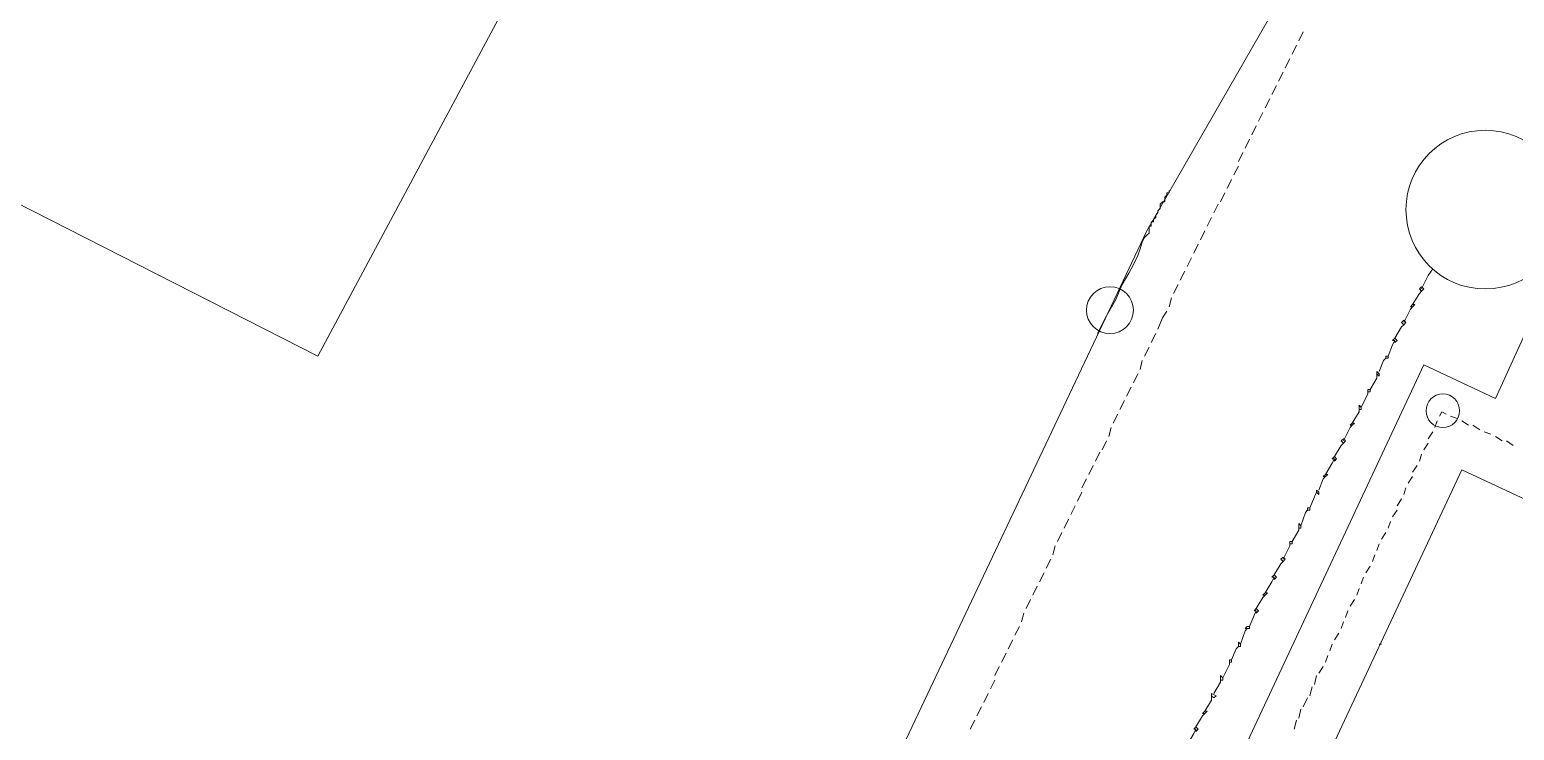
# Model space of a CAD drawing. Header units: inches. Extents: x 1969 to 240164, y 1364 to 46451.
# Drawn here: x 13917 to 16182, y 28032 to 29100 of the extents above; entities that cross this region are included whole.
import ezdxf

# ---------------------------------------------------------------- set-up
doc = ezdxf.new("R2010")
doc.units = ezdxf.units.IN
doc.header["$MEASUREMENT"] = 0
for name, color, linetype in [('PDF_0', 7, 'Continuous'), ('PDF_BH_Waste', 7, 'Continuous'), ('PDF_BOUNDARY', 7, 'Continuous'), ('PDF_ESMinor', 7, 'Continuous'), ('PDF_HAT', 7, 'Continuous'), ('PDF_PAVING', 7, 'Continuous'), ('PDF_TEXT2', 7, 'Continuous'), ('PDF_THIN-1', 7, 'Continuous'), ('PDF_TXT', 7, 'Continuous'), ('PDF_Wall', 7, 'Continuous')]:
    doc.layers.add(name, color=color, linetype=linetype)

msp = doc.modelspace()

# ---------------------------------------------------------------- linework, layer by layer
at = {"layer": 'PDF_0', "lineweight": 0}
for points in [[(15423.3, 28374.2), (15423.3, 28374.2)], [(15975.5, 28162.8), (15978.9, 28162.8)]]:
    msp.add_lwpolyline(points, dxfattribs=at)
msp.add_circle((16137.4, 28825.8), 121, dxfattribs=at)
at = {"layer": 'PDF_BH_Waste', "lineweight": 0}
msp.add_lwpolyline([(13265.6, 29158.2), (14356.4, 28602.5), (14792.7, 29417.2), (13712.1, 29989.9)], close=True, dxfattribs=at)
at = {"layer": 'PDF_BOUNDARY', "lineweight": 0}
msp.add_lwpolyline([(15975.5, 29410.4), (15621, 28793.4), (15222.2, 27951.5), (14451.8, 26308.5), (15222.2, 27951.5), (15621, 28793.4)], close=True, dxfattribs=at)
msp.add_lwpolyline([(14451.8, 26308.5), (15222.2, 27951.5), (15621, 28793.4), (15975.5, 29410.4)], dxfattribs=at)
at = {"layer": 'PDF_ESMinor', "lineweight": 0}
msp.add_lwpolyline([(15546, 28636.6), (15559.6, 28663.9), (15573.3, 28687.8), (15583.5, 28711.6), (15593.7, 28728.7), (15600.5, 28742.3), (15607.4, 28755.9), (15610.8, 28766.2), (15614.2, 28776.4), (15617.6, 28783.2), (15621, 28786.6), (15624.4, 28790), (15624.4, 28793.4), (15624.4, 28796.8), (15624.4, 28800.3), (15627.8, 28800.3), (15627.8, 28803.7), (15627.8, 28807.1), (15631.2, 28807.1), (15631.2, 28810.5), (15634.6, 28813.9), (15634.6, 28817.3), (15638, 28820.7), (15638, 28824.1), (15641.5, 28827.5), (15641.5, 28834.3), (15644.9, 28837.7), (15648.3, 28837.7), (15648.3, 28841.2), (15648.3, 28844.6), (15651.7, 28848), (15651.7, 28851.4), (15655.1, 28851.4), (15655.1, 28854.8)], dxfattribs=at)
at = {"layer": 'PDF_HAT', "lineweight": 0}
msp.add_lwpolyline([(15075.6, 26236.9), (15443.7, 26063.1), (14687, 24443.9), (16313, 23680.4), (16800.4, 24720), (16875.4, 24685.9), (17911.7, 26894.8), (17986.6, 26860.7), (18446.8, 27842.4), (17652.6, 28214), (17628.7, 28159.4), (17386.7, 28271.9), (17028.8, 28288.9), (16725.4, 28299.2), (16701.6, 28149.2), (16101.6, 28428.7)], close=True, dxfattribs=at)
msp.add_circle((15564.8, 28672.4), 35.8, dxfattribs=at)
at = {"layer": 'PDF_PAVING', "lineweight": 0}
msp.add_lwpolyline([(17100.4, 24880.2), (16933.4, 24525.7), (16858.4, 24559.8), (16370.9, 23520.2), (14526.8, 24386), (15286.9, 26005.1), (14915.4, 26179), (16043.7, 28588.9), (16152.8, 28537.8), (16456.1, 29202.5), (16473.2, 29195.7)], dxfattribs=at)
at = {"layer": 'PDF_TEXT2', "lineweight": 0}
for points in [[(15852.8, 29083.2), (15859.6, 29096.8)], [(15842.6, 29062.7), (15849.4, 29076.4)], [(15832.3, 29042.3), (15839.2, 29055.9)], [(15822.1, 29021.8), (15828.9, 29035.5)], [(15801.7, 28980.9), (15808.5, 28994.6)], [(15811.9, 29001.4), (15818.7, 29015)], [(15791.4, 28960.5), (15798.3, 28974.1)], [(15781.2, 28940), (15788, 28953.6)], [(15771, 28919.6), (15777.8, 28933.2)], [(15760.8, 28899.1), (15767.6, 28912.7)], [(15753.9, 28878.7), (15760.8, 28892.3)], [(15743.7, 28858.2), (15750.5, 28871.8)], [(15733.5, 28837.7), (15740.3, 28851.4)], [(15713, 28800.3), (15719.9, 28813.9)], [(15723.3, 28820.7), (15730.1, 28834.3)], [(15702.8, 28779.8), (15709.6, 28793.4)], [(15692.6, 28759.3), (15699.4, 28773)], [(15682.4, 28738.9), (15689.2, 28752.5)], [(15672.1, 28718.4), (15679, 28732.1)], [(15661.9, 28698), (15668.7, 28711.6)], [(15655.1, 28677.5), (15658.5, 28691.2)], [(15638, 28643.5), (15644.9, 28660.5), (15651.7, 28670.7)], [(15627.8, 28623), (15634.6, 28636.6)], [(15617.6, 28602.5), (15624.4, 28616.2)], [(15610.8, 28582.1), (15614.2, 28595.7)], [(15600.5, 28561.6), (15607.4, 28575.3)], [(15590.3, 28541.2), (15597.1, 28554.8)], [(15580.1, 28520.7), (15586.9, 28534.4)], [(15569.9, 28500.3), (15576.7, 28513.9)], [(15552.8, 28459.4), (15559.6, 28473)], [(15563.1, 28479.8), (15566.5, 28493.5)], [(15542.6, 28442.3), (15549.4, 28456)], [(15532.4, 28421.9), (15539.2, 28435.5)], [(15522.1, 28401.4), (15529, 28415.1)], [(15515.3, 28381), (15522.1, 28394.6)], [(15505.1, 28360.5), (15511.9, 28374.2)], [(15494.9, 28340.1), (15501.7, 28353.7)], [(15484.7, 28319.6), (15491.5, 28333.3)], [(15467.6, 28278.7), (15474.4, 28292.4)], [(15477.8, 28299.2), (15481.2, 28312.8)], [(15457.4, 28258.3), (15464.2, 28271.9)], [(15447.2, 28237.8), (15454, 28251.5)], [(15436.9, 28217.4), (15443.7, 28231)], [(15430.1, 28196.9), (15433.5, 28210.5)], [(15419.9, 28176.5), (15426.7, 28190.1)], [(15409.7, 28156), (15416.5, 28169.6)], [(15399.4, 28135.6), (15406.3, 28149.2)], [(15389.2, 28115.1), (15396, 28128.7)], [(15372.2, 28074.2), (15379, 28087.8)], [(15382.4, 28094.7), (15389.2, 28108.3)], [(15361.9, 28053.7), (15368.8, 28067.4)], [(15351.7, 28033.3), (15358.5, 28046.9)]]:
    msp.add_lwpolyline(points, dxfattribs=at)
at = {"layer": 'PDF_THIN-1', "lineweight": 0}
for points in [[(16040.3, 28704.8), (16050.5, 28725.3), (16057.3, 28735.5)], [(16026.6, 28680.9), (16036.9, 28698), (16040.3, 28701.4), (16036.9, 28704.8), (16040.3, 28708.2), (16043.7, 28704.8), (16040.3, 28701.4)], [(16013, 28653.7), (16023.2, 28674.1), (16026.6, 28677.5), (16023.2, 28677.5), (16026.6, 28680.9), (16030, 28680.9), (16026.6, 28677.5)], [(15999.4, 28629.8), (16009.6, 28646.9), (16013, 28650.3), (16009.6, 28653.7), (16013, 28657.1), (16016.4, 28653.7), (16013, 28650.3)], [(15989.1, 28602.5), (15996, 28619.6), (15999.4, 28626.4), (15996, 28626.4), (15999.4, 28629.8), (16002.8, 28626.4), (15999.4, 28623), (15999.4, 28626.4)], [(15975.5, 28578.7), (15982.3, 28595.7), (15985.7, 28599.1), (15985.7, 28602.5), (15989.1, 28602.5), (15989.1, 28599.1), (15985.7, 28599.1)], [(15961.9, 28551.4), (15972.1, 28568.5), (15972.1, 28575.3), (15972.1, 28578.7), (15975.5, 28575.3), (15975.5, 28571.9), (15972.1, 28575.3)], [(15948.2, 28524.1), (15958.5, 28544.6), (15958.5, 28548), (15958.5, 28551.4), (15961.9, 28551.4), (15961.9, 28548), (15958.5, 28548)], [(15934.6, 28500.3), (15944.8, 28517.3), (15944.8, 28520.7), (15944.8, 28524.1), (15944.8, 28527.6), (15948.2, 28524.1), (15948.2, 28520.7), (15944.8, 28520.7)], [(15921, 28473), (15931.2, 28493.5), (15934.6, 28496.9), (15931.2, 28496.9), (15934.6, 28500.3), (15938, 28500.3), (15934.6, 28496.9)], [(15907.3, 28449.2), (15917.6, 28466.2), (15921, 28469.6), (15917.6, 28473), (15921, 28476.4), (15924.4, 28473), (15921, 28469.6)], [(15893.7, 28421.9), (15903.9, 28438.9), (15907.3, 28445.7), (15903.9, 28445.7), (15907.3, 28449.2), (15910.7, 28445.7), (15907.3, 28442.3), (15907.3, 28445.7)], [(15883.5, 28398), (15890.3, 28415.1), (15893.7, 28418.5), (15890.3, 28418.5), (15893.7, 28421.9), (15897.1, 28421.9), (15893.7, 28418.5)], [(15869.8, 28370.8), (15876.7, 28387.8), (15880.1, 28394.6), (15880.1, 28398), (15883.5, 28394.6), (15883.5, 28391.2), (15880.1, 28394.6)], [(15856.2, 28343.5), (15863, 28363.9), (15866.4, 28367.3), (15866.4, 28370.8), (15869.8, 28370.8), (15869.8, 28367.3), (15866.4, 28367.3)], [(15842.6, 28319.6), (15852.8, 28336.7), (15852.8, 28340.1), (15852.8, 28343.5), (15852.8, 28346.9), (15856.2, 28343.5), (15856.2, 28340.1), (15852.8, 28340.1)], [(15828.9, 28292.4), (15839.2, 28312.8), (15839.2, 28316.2), (15839.2, 28319.6), (15842.6, 28319.6), (15842.6, 28316.2), (15839.2, 28316.2)], [(15815.3, 28268.5), (15825.5, 28285.5), (15828.9, 28288.9), (15825.5, 28292.4), (15828.9, 28295.8), (15832.3, 28292.4), (15828.9, 28288.9)], [(15801.7, 28241.2), (15811.9, 28258.3), (15815.3, 28265.1), (15811.9, 28265.1), (15815.3, 28268.5), (15818.7, 28265.1), (15815.3, 28261.7), (15815.3, 28265.1)], [(15788, 28217.4), (15798.3, 28234.4), (15801.7, 28237.8), (15798.3, 28237.8), (15801.7, 28241.2), (15805.1, 28241.2), (15801.7, 28237.8)], [(15777.8, 28190.1), (15784.6, 28207.1), (15788, 28214), (15784.6, 28214), (15788, 28217.4), (15791.4, 28214), (15788, 28210.5), (15788, 28214)], [(15764.2, 28162.8), (15771, 28183.3), (15774.4, 28186.7), (15771, 28186.7), (15774.4, 28190.1), (15777.8, 28190.1), (15777.8, 28186.7), (15774.4, 28186.7)], [(15750.5, 28139), (15757.4, 28156), (15760.8, 28159.4), (15760.8, 28162.8), (15760.8, 28166.2), (15764.2, 28162.8), (15764.2, 28159.4), (15760.8, 28159.4)], [(15736.9, 28111.7), (15747.1, 28132.1), (15747.1, 28135.6), (15747.1, 28139), (15750.5, 28139), (15750.5, 28135.6), (15747.1, 28135.6)], [(15723.3, 28087.8), (15733.5, 28104.9), (15733.5, 28108.3), (15733.5, 28111.7), (15733.5, 28115.1), (15736.9, 28111.7), (15736.9, 28108.3), (15733.5, 28108.3)], [(15709.6, 28060.6), (15719.9, 28077.6), (15719.9, 28084.4), (15719.9, 28087.8), (15726.7, 28084.4), (15723.3, 28081), (15719.9, 28084.4)], [(15696, 28036.7), (15706.2, 28053.7), (15709.6, 28057.2), (15706.2, 28057.2), (15709.6, 28060.6), (15713, 28060.6), (15709.6, 28057.2)], [(15682.4, 28009.4), (15692.6, 28026.5), (15696, 28033.3), (15692.6, 28033.3), (15696, 28036.7), (15699.4, 28033.3), (15696, 28029.9), (15696, 28033.3)]]:
    msp.add_lwpolyline(points, dxfattribs=at)
at = {"layer": 'PDF_TXT', "lineweight": 0}
for points in [[(16064.1, 28503.7), (16060.7, 28493.5)], [(16077.8, 28513.9), (16071, 28517.3), (16067.5, 28510.5)], [(16094.8, 28507.1), (16084.6, 28510.5)], [(16111.9, 28496.9), (16101.6, 28503.7)], [(16128.9, 28490.1), (16118.7, 28496.9)], [(16057.3, 28486.7), (16050.5, 28476.4)], [(16145.9, 28483.2), (16135.7, 28486.7)], [(16163, 28473), (16152.8, 28479.8)], [(16180, 28466.2), (16169.8, 28473)], [(16040.3, 28452.6), (16036.9, 28442.3)], [(16050.5, 28469.6), (16043.7, 28459.4)], [(16033.5, 28435.5), (16026.6, 28425.3)], [(16026.6, 28418.5), (16019.8, 28408.3)], [(16009.6, 28384.4), (16002.8, 28374.2)], [(16016.4, 28401.4), (16013, 28391.2)], [(16002.8, 28367.3), (15996, 28357.1)], [(15992.6, 28350.3), (15989.1, 28340.1)], [(15975.5, 28316.2), (15972.1, 28306)], [(15985.7, 28333.3), (15978.9, 28323)], [(15968.7, 28299.2), (15965.3, 28288.9)], [(15961.9, 28282.1), (15955.1, 28271.9)], [(15944.8, 28248), (15941.4, 28237.8)], [(15951.6, 28265.1), (15948.2, 28254.9)], [(15938, 28231), (15931.2, 28220.8)], [(15927.8, 28214), (15924.4, 28203.7)], [(15914.2, 28179.9), (15907.3, 28169.6)], [(15921, 28196.9), (15917.6, 28186.7)], [(15903.9, 28162.8), (15900.5, 28152.6)], [(15897.1, 28145.8), (15893.7, 28135.6)], [(15880.1, 28115.1), (15876.7, 28101.5)], [(15890.3, 28128.7), (15883.5, 28118.5)], [(15873.2, 28098.1), (15869.8, 28084.4)], [(15866.4, 28081), (15859.6, 28067.4)], [(15849.4, 28046.9), (15846, 28033.3)], [(15856.2, 28064), (15852.8, 28050.3)]]:
    msp.add_lwpolyline(points, dxfattribs=at)
at = {"layer": 'PDF_Wall', "lineweight": 0}
msp.add_circle((16072.7, 28519), 25.6, dxfattribs=at)

doc.saveas('drawing.dxf')
